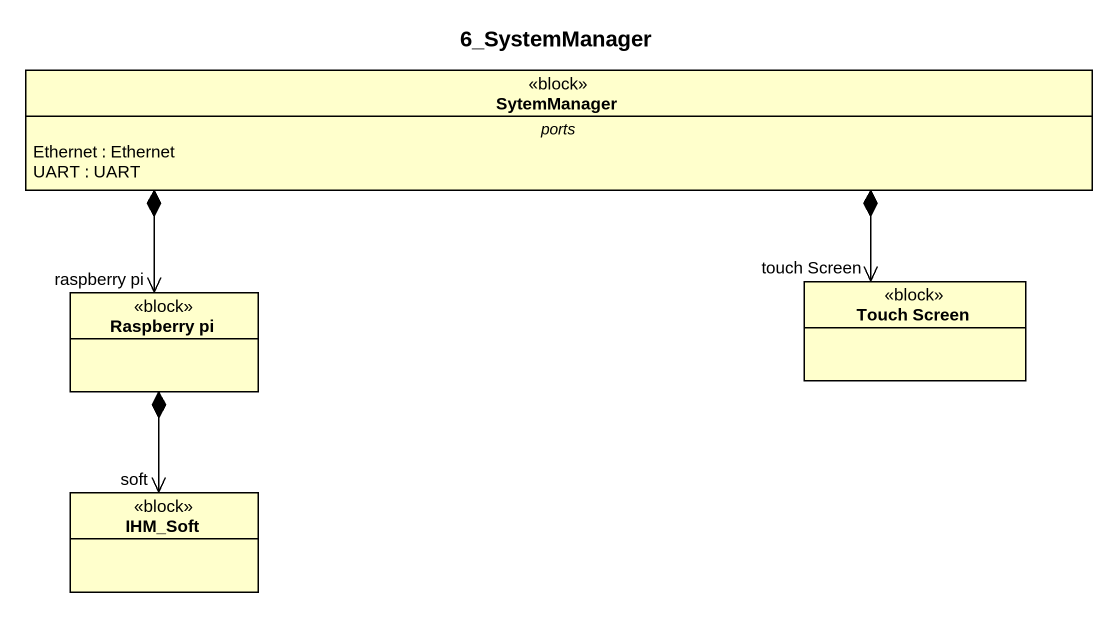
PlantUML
@startuml
title 6_SystemManager
hide circle
hide empty members
class SytemManager <<block>> {
  -- ports --
  Ethernet : Ethernet
  UART : UART
}
class "Raspberry pi" as Raspberry_pi <<block>>
class "Touch Screen" as Touch_Screen <<block>>
class IHM_Soft <<block>>
SytemManager *-left-> "raspberry pi" Raspberry_pi
SytemManager *-right-> "touch Screen" Touch_Screen
Raspberry_pi *--> "soft" IHM_Soft
@enduml
